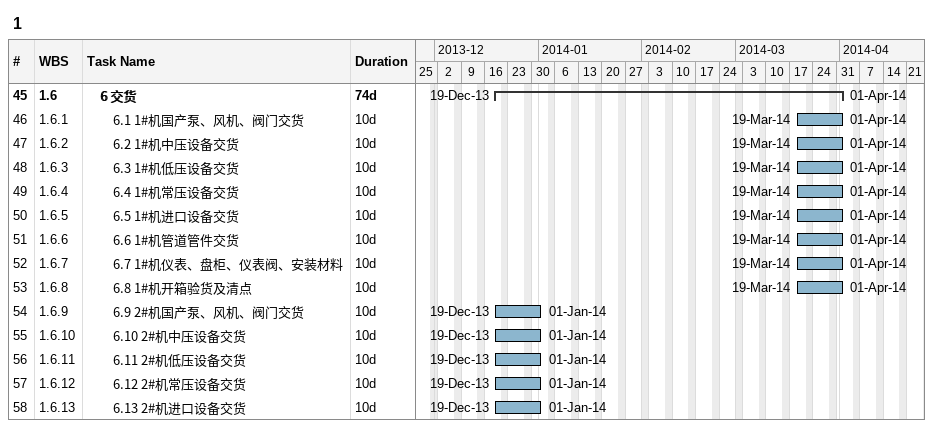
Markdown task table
1

| ID | WBS | Task | Duration | Start | Finish |
|---|---|---|---|---|---|
| 45 | 1.6 | **6 交货** | 74d | 2013-12-19 | 2014-04-01 |
| 46 | 1.6.1 | 6.1 1#机国产泵、风机、阀门交货 | 10d | 2014-03-19 | 2014-04-01 |
| 47 | 1.6.2 | 6.2 1#机中压设备交货 | 10d | 2014-03-19 | 2014-04-01 |
| 48 | 1.6.3 | 6.3 1#机低压设备交货 | 10d | 2014-03-19 | 2014-04-01 |
| 49 | 1.6.4 | 6.4 1#机常压设备交货 | 10d | 2014-03-19 | 2014-04-01 |
| 50 | 1.6.5 | 6.5 1#机进口设备交货 | 10d | 2014-03-19 | 2014-04-01 |
| 51 | 1.6.6 | 6.6 1#机管道管件交货 | 10d | 2014-03-19 | 2014-04-01 |
| 52 | 1.6.7 | 6.7 1#机仪表、盘柜、仪表阀、安装材料 | 10d | 2014-03-19 | 2014-04-01 |
| 53 | 1.6.8 | 6.8 1#机开箱验货及清点 | 10d | 2014-03-19 | 2014-04-01 |
| 54 | 1.6.9 | 6.9 2#机国产泵、风机、阀门交货 | 10d | 2013-12-19 | 2014-01-01 |
| 55 | 1.6.10 | 6.10 2#机中压设备交货 | 10d | 2013-12-19 | 2014-01-01 |
| 56 | 1.6.11 | 6.11 2#机低压设备交货 | 10d | 2013-12-19 | 2014-01-01 |
| 57 | 1.6.12 | 6.12 2#机常压设备交货 | 10d | 2013-12-19 | 2014-01-01 |
| 58 | 1.6.13 | 6.13 2#机进口设备交货 | 10d | 2013-12-19 | 2014-01-01 |
